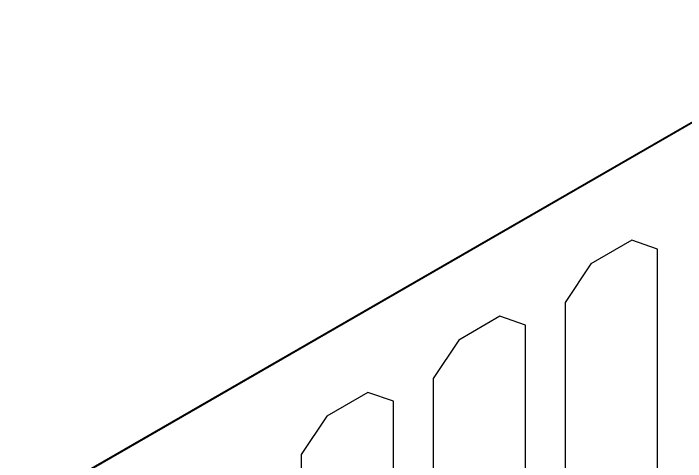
# Model space of a CAD drawing. Extents: x 0 to 258, y 0 to 184.
# Drawn here: x 78.619 to 80.936, y 103.299 to 104.845 of the extents above; entities that cross this region are included whole.
import ezdxf

# ---------------------------------------------------------------- set-up
doc = ezdxf.new("R2010")
doc.units = 0

msp = doc.modelspace()

# ---------------------------------------------------------------- linework, layer by layer
for p, q in [((85.492715, 107.08795), (71.77488, 99.168717)), ((71.77488, 99.166864), (85.492715, 107.085834)), ((80.750858, 104.062708), (80.609306, 103.980952)), ((80.839229, 104.032017), (80.750858, 104.062708)), ((80.839229, 92.522921), (80.839229, 104.032017)), ((80.609306, 103.980952), (80.520936, 103.848396)), ((80.520936, 103.848396), (80.520936, 92.3393)), ((80.29604, 103.800242), (80.154753, 103.718486)), ((80.384411, 103.76955), (80.29604, 103.800242)), ((80.384411, 92.260454), (80.384411, 103.76955)), ((80.154753, 103.718486), (80.066382, 103.58593)), ((80.066382, 103.58593), (80.066382, 92.076569)), ((79.841222, 103.537511), (79.699935, 103.456019)), ((79.929857, 103.507084), (79.841222, 103.537511)), ((79.929857, 91.997988), (79.929857, 103.507084)), ((79.699935, 103.456019), (79.611564, 103.323199)), ((79.611564, 103.323199), (79.611564, 91.814103))]:
    msp.add_line(p, q)

doc.saveas('drawing.dxf')
